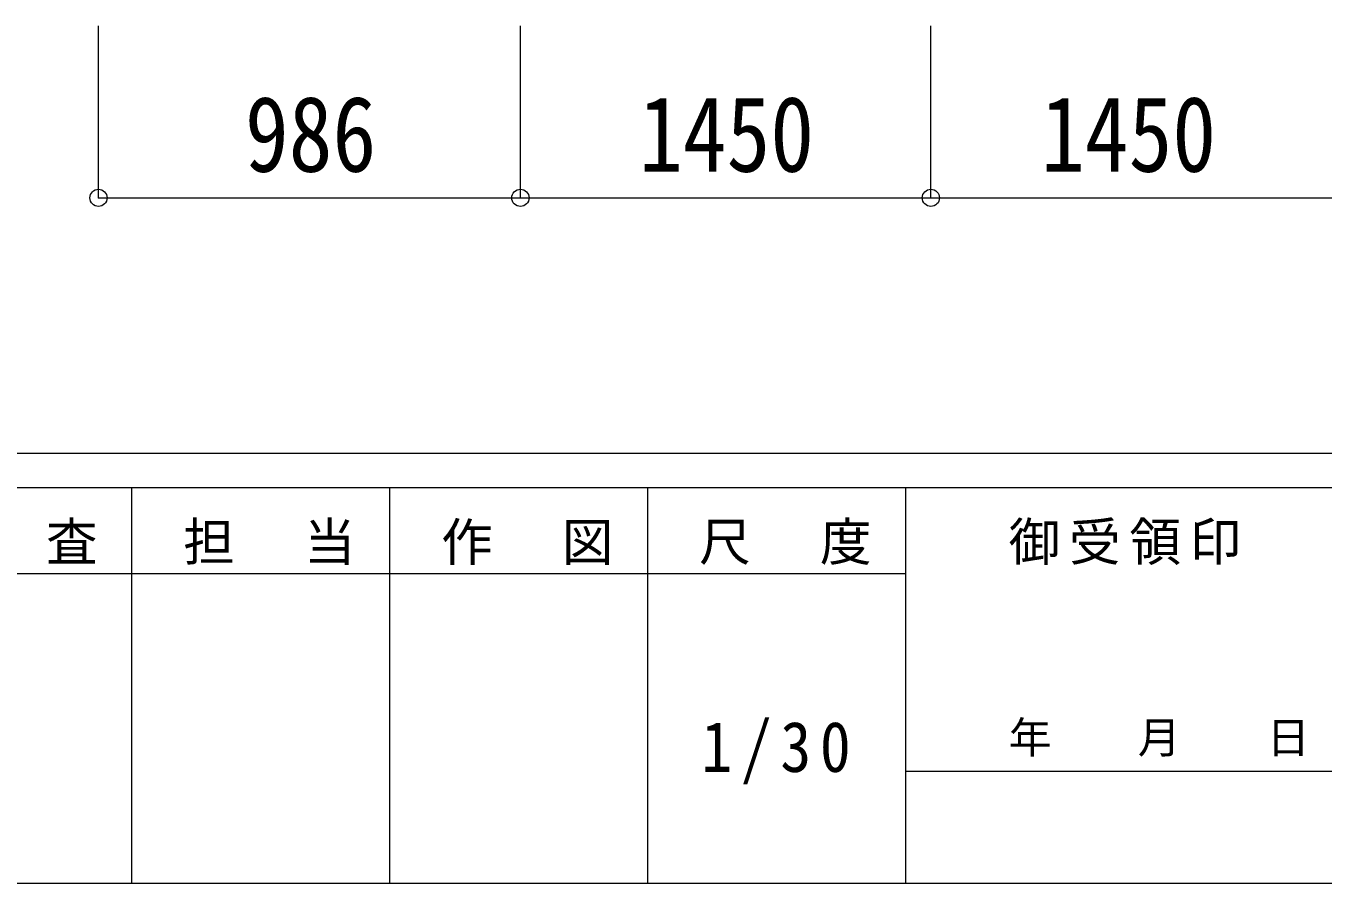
# Model space of a CAD drawing. Units: millimetres at full size, sheet at 1:30; some dimension numbers follow another scale. Extents: x -8432 to 8432, y -5820 to 5820.
# Drawn here: x 2967 to 5229, y -5820 to -4324 of the extents above; entities that cross this region are included whole.
import ezdxf
from ezdxf.enums import TextEntityAlignment as Align

# ---------------------------------------------------------------- set-up
doc = ezdxf.new("R2010")
doc.units = ezdxf.units.MM
doc.header["$LTSCALE"] = 30
doc.header["$PDMODE"] = 32
doc.header["$PDSIZE"] = 30
doc.layers.add('0-6_OTH_LINE', color=4, linetype='Continuous', lineweight=9)
doc.layers.add('F-0_240', color=7, linetype='Continuous', lineweight=9)
doc.styles.add('ＭＳ ゴシック', font='')
doc.styles.get('ＭＳ ゴシック').set_extended_font_data('MS Gothic')

msp = doc.modelspace()

# ---------------------------------------------------------------- linework, layer by layer
at = {"layer": '0-6_OTH_LINE', "color": 6}
for p, q in [((3093.42, -4624.42), (3093.42, -4324.42)), ((3829.42, -4624.42), (3829.42, -4324.42)), ((4545.42, -4624.42), (4545.42, -4324.42)), ((3093.42, -4624.42), (3829.42, -4624.42)), ((3829.42, -4624.42), (5261.42, -4624.42))]:
    msp.add_line(p, q, dxfattribs=at)
for p in [(3093.42, -4624.42), (3829.42, -4624.42), (4545.42, -4624.42)]:
    msp.add_point(p, dxfattribs=at)
at = {"layer": 'F-0_240', "color": 5}
for p, q in [((-8432.06, -5070), (8007.94, -5070)), ((-8432.06, -5130), (5341.19, -5130)), ((3151.18, -5130), (3151.18, -5820)), ((3601.18, -5130), (3601.18, -5820)), ((4051.18, -5130), (4051.18, -5820)), ((4501.18, -5130), (4501.18, -5820)), ((2701.18, -5280), (4501.18, -5280)), ((4501.18, -5625), (5341.19, -5625)), ((-8432.06, -5820), (8007.94, -5820))]:
    msp.add_line(p, q, dxfattribs=at)

# ---------------------------------------------------------------- texts
at = {"layer": '0-6_OTH_LINE', "color": 7, "style": 'ＭＳ ゴシック', "width": 0.85}
for s, p in [('986', (3348.92, -4618.42)), ('1450', (4036.35, -4618.42)), ('1450', (4737.6, -4618.42))]:
    msp.add_text(s, height=132, dxfattribs=at).set_placement(p, align=Align.BOTTOM_LEFT)
at = {"layer": 'F-0_240', "style": 'ＭＳ ゴシック'}
msp.add_text('年\u3000\u3000月\u3000\u3000日', height=54.99, dxfattribs=at).set_placement((4681.19, -5610), align=Align.BOTTOM_LEFT)
at = {"layer": 'F-0_240', "attachment_point": 7, "style": 'ＭＳ ゴシック'}
for s, insert, char_height in [('\\T1.17;照\u3000査', (2791.19, -5265), 65.98), ('\\T1.17;担\u3000当', (3241.19, -5265), 65.98), ('\\T1.17;作\u3000図', (3691.18, -5265), 65.98), ('\\T1.17;尺\u3000度', (4141.19, -5265), 65.98), ('\\T1.17;御受領印', (4681.18, -5265), 65.98), ('\\T1.28;\\W0.9;1/30', (4144.93, -5647.5), 87.98)]:
    msp.add_mtext(s, dxfattribs=dict(at, insert=insert, char_height=char_height))

doc.saveas('drawing.dxf')
